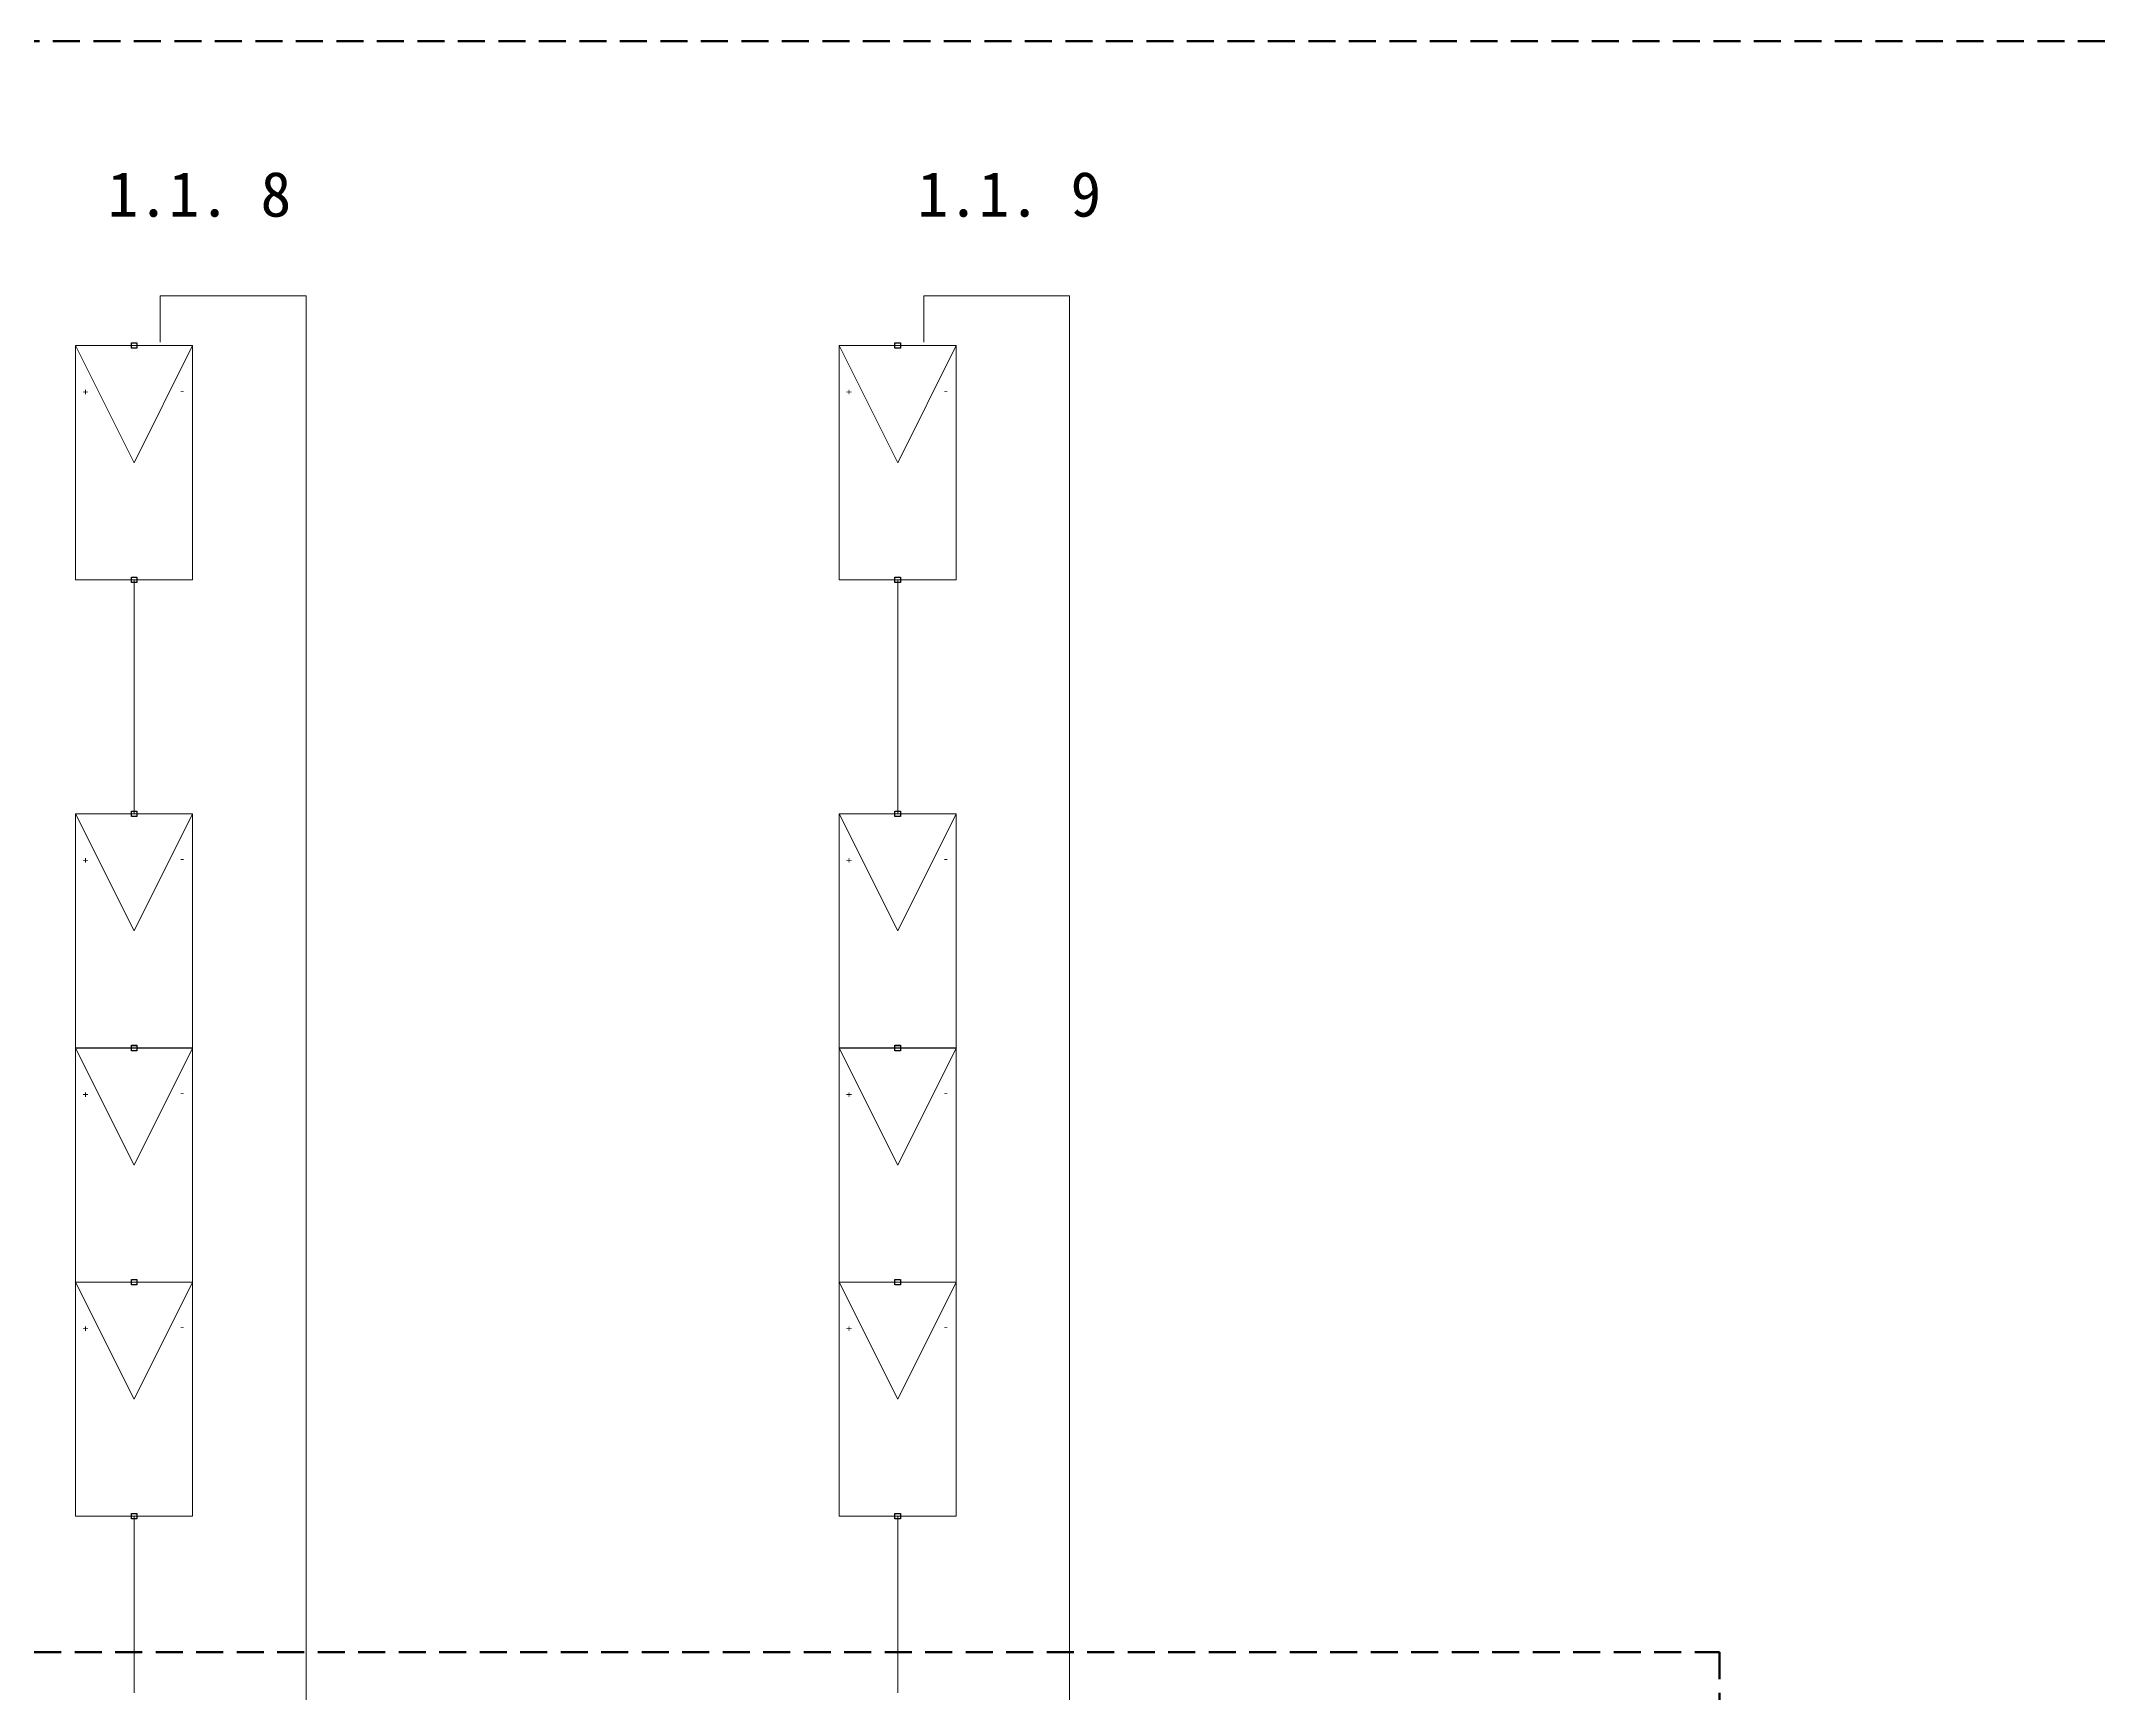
# Model space of a CAD drawing. Header units: millimetres. Extents: x 139 to 1361, y -140 to 1049.
# Drawn here: x 637.7 to 752.2, y 799 to 890.7 of the extents above; entities that cross this region are included whole.
import ezdxf

# ---------------------------------------------------------------- set-up
doc = ezdxf.new("R2010")
doc.units = ezdxf.units.MM
doc.header["$LTSCALE"] = 12
doc.linetypes.add('HIDDEN2', pattern=[0.1875, 0.125, -0.0625])
for name, color, linetype in [('LOCBOX', 92, 'HIDDEN2'), ('RED_10AWG', 1, 'Continuous'), ('SYMS', 7, 'Continuous')]:
    doc.layers.add(name, color=color, linetype=linetype)
doc.styles.get("Standard").update_dxf_attribs({"font": ''})
doc.styles.add('WD', font='')
doc.styles.get('Standard').set_extended_font_data('SimHei')
doc.styles.get('WD').set_extended_font_data('SimHei')

# ---------------------------------------------------------------- blocks, each defined once
blk = doc.blocks.new('HT0_01')
for p, q in [((-0.0625, 0.0625), (0.0625, 0.0625)), ((-0.0625, -0.0625), (-0.0625, 0.0625)), ((0.0625, 0.0625), (0.0625, -0.0625)), ((0.0625, -0.0625), (-0.0625, -0.0625))]:
    blk.add_line(p, q)
at = {"style": 'WD', "flags": 1}
for tag, p in [('X4TERM01', (-0.0625, 0)), ('X2TERM01', (0, 0.0625)), ('X1TERM01', (0.0625, 0)), ('X8TERM01', (0, -0.0625))]:
    blk.add_attdef(tag, p, '', height=0.01, dxfattribs=at)
blk = doc.blocks.new('PVM')
at = {"color": 5, "lineweight": 20}
for p, q in [((2, 1), (1, 0.5)), ((1, 0.5), (2, 0))]:
    blk.add_line(p, q, dxfattribs=at)
blk.add_lwpolyline([(0, 1), (2, 1), (2, 0), (0, 0)], close=True, dxfattribs=at)
at = {"layer": 'SYMS', "color": 5, "lineweight": 20, "xscale": 0.3699338068975089, "yscale": 0.3699338068975089, "zscale": 0.3699338068975089}
for p in [(0, 0.5), (2, 0.5)]:
    blk.add_blockref('HT0_01', p, dxfattribs=at)
at = {"color": 5, "lineweight": 20, "char_height": 0.065, "attachment_point": 1}
for s, insert, rotation in [('+', (1.625, 0.883), 180), ('-', (1.57, 0.067), 90)]:
    blk.add_mtext_dynamic_manual_height_columns(s, width=0.09892, gutter_width=0.325, heights=[0], dxfattribs=dict(at, insert=insert, rotation=rotation))

msp = doc.modelspace()

# ---------------------------------------------------------------- linework, layer by layer
at = {"layer": 'LOCBOX', "color": 5, "lineweight": 90}
msp.add_lwpolyline([(564.06, 890.74), (880.57, 890.74), (880.57, 725.19), (564.06, 725.19)], close=True, dxfattribs=at)
at = {"layer": 'LOCBOX', "color": 1, "lineweight": 90}
msp.add_lwpolyline([(587.77, 801.25), (730.89, 801.25), (730.89, 768.54), (587.77, 768.54)], close=True, dxfattribs=at)
at = {"layer": 'RED_10AWG', "lineweight": 13}
for p, q in [((652.37, 876.61), (644.27, 876.61)), ((644.27, 876.61), (644.27, 874.02)), ((652.37, 876.61), (652.37, 793.87)), ((694.79, 876.61), (686.69, 876.61)), ((686.69, 876.61), (686.69, 874.02)), ((694.79, 876.61), (694.79, 793.87)), ((642.82, 860.83), (642.82, 847.82)), ((685.24, 860.83), (685.24, 847.82)), ((642.82, 808.81), (642.82, 799)), ((685.24, 808.81), (685.24, 799))]:
    msp.add_line(p, q, dxfattribs=at)

# ---------------------------------------------------------------- block references
at = {"layer": 'SYMS', "lineweight": 5, "xscale": 6.503093813421009, "yscale": 6.503093813421009, "zscale": 6.503093813421009, "rotation": 90}
for p in [(646.07, 860.83), (688.49, 860.83), (646.07, 834.82), (688.49, 834.82), (646.07, 821.81), (688.49, 821.81), (646.07, 808.81), (688.49, 808.81)]:
    msp.add_blockref('PVM', p, dxfattribs=at)

# ---------------------------------------------------------------- texts
at = {"char_height": 2.5, "attachment_point": 1}
for s, insert in [('1.1. 8', (641.34, 883.5)), ('1.1. 9', (686.34, 883.5))]:
    msp.add_mtext_dynamic_manual_height_columns(s, width=18.2202, gutter_width=12.5, heights=[0], dxfattribs=dict(at, insert=insert))

doc.saveas('drawing.dxf')
